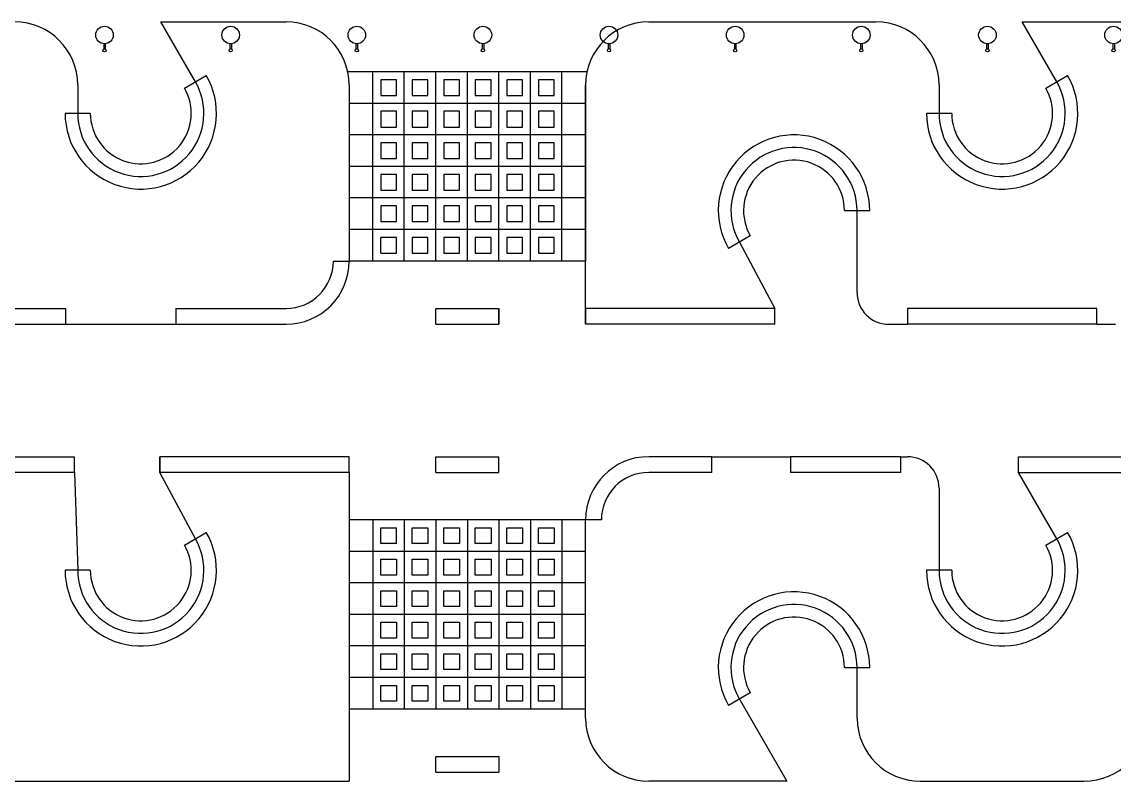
# Model space of a CAD drawing. Header units: millimetres. Extents: x 2128 to 2646, y 1972 to 2207.
# Drawn here: x 2316.61 to 2351.25, y 2072.45 to 2096.52 of the extents above; entities that cross this region are included whole.
import ezdxf

# ---------------------------------------------------------------- set-up
doc = ezdxf.new("R2010")
doc.units = ezdxf.units.MM
for name, color, linetype in [('AR-ALV-V', 2, 'Continuous'), ('AR-CALÇADA', 1, 'Continuous'), ('AR-ILUMINAÇÃO-JARDIM', 1, 'Continuous'), ('AR-PISO', 1, 'Continuous')]:
    doc.layers.add(name, color=color, linetype=linetype)

# ---------------------------------------------------------------- blocks, each defined once
blk = doc.blocks.new('Poste Jardim')
at = {"layer": 'AR-ILUMINAÇÃO-JARDIM'}
for p, q in [((-0.025, 0.109), (-0.025, 0.274)), ((0.025, 0.109), (0.025, 0.274))]:
    blk.add_line(p, q, dxfattribs=at)
for centre, radius in [((0, 0.318), 0.05), ((0, 0.318), 0.05), ((0, -0.167), 0.278)]:
    blk.add_circle(centre, radius, dxfattribs=at)

msp = doc.modelspace()

# ---------------------------------------------------------------- linework, layer by layer
at = {"layer": 'AR-ALV-V'}
for p, q in [((2321.769, 2094.415), (2322.461, 2094.815)), ((2349.084, 2094.415), (2349.777, 2094.815)), ((2318.783, 2093.615), (2317.983, 2093.615)), ((2346.099, 2093.615), (2345.299, 2093.615)), ((2342.699, 2090.532), (2343.499, 2090.532)), ((2339.713, 2089.732), (2339.02, 2089.332)), ((2321.769, 2079.932), (2322.461, 2080.332)), ((2349.084, 2079.932), (2349.777, 2080.332)), ((2318.783, 2079.132), (2317.983, 2079.132)), ((2346.099, 2079.132), (2345.299, 2079.132)), ((2342.699, 2076.048), (2343.499, 2076.048)), ((2339.713, 2075.248), (2339.02, 2074.848))]:
    msp.add_line(p, q, dxfattribs=at)
for centre, radius, start, end in [((2320.383, 2093.615), 2.4, 180, 30), ((2347.699, 2093.615), 2.4, 180, 30), ((2320.383, 2093.615), 2, 180, 30), ((2320.383, 2093.615), 1.6, 180, 30), ((2347.699, 2093.615), 2, 180, 30), ((2347.699, 2093.615), 1.6, 180, 30), ((2341.099, 2090.532), 2.4, 0, 210), ((2341.099, 2090.532), 2, 0, 210), ((2341.099, 2090.532), 1.6, 0, 210), ((2320.383, 2079.132), 2.4, 180, 30), ((2347.699, 2079.132), 2.4, 180, 30), ((2320.383, 2079.132), 2, 180, 30), ((2320.383, 2079.132), 1.6, 180, 30), ((2347.699, 2079.132), 2, 180, 30), ((2347.699, 2079.132), 1.6, 180, 30), ((2341.099, 2076.048), 2.4, 360, 210), ((2341.099, 2076.048), 2, 0, 210), ((2341.099, 2076.048), 1.6, 0, 210)]:
    msp.add_arc(centre, radius, start, end, dxfattribs=at)
at = {"layer": 'AR-CALÇADA'}
for p, q in [((2322.115, 2094.615), (2321.018, 2096.515)), ((2321.018, 2096.515), (2324.991, 2096.515)), ((2336.491, 2096.515), (2343.699, 2096.515)), ((2349.431, 2094.615), (2348.334, 2096.515)), ((2348.334, 2096.515), (2359.907, 2096.515)), ((2334.535, 2094.932), (2326.947, 2094.932)), ((2327.741, 2088.932), (2327.741, 2094.932)), ((2328.741, 2088.932), (2328.741, 2094.932)), ((2329.741, 2088.932), (2329.741, 2094.932)), ((2330.741, 2088.932), (2330.741, 2094.932)), ((2331.741, 2088.932), (2331.741, 2094.932)), ((2332.741, 2088.932), (2332.741, 2094.932)), ((2333.741, 2088.932), (2333.741, 2094.932)), ((2318.383, 2094.515), (2318.383, 2093.615)), ((2326.991, 2094.515), (2326.991, 2088.932)), ((2334.491, 2094.515), (2334.491, 2088.932)), ((2334.491, 2086.932), (2334.491, 2094.515)), ((2345.699, 2094.515), (2345.699, 2093.615)), ((2334.491, 2093.932), (2326.991, 2093.932)), ((2334.491, 2092.932), (2326.991, 2092.932)), ((2334.491, 2091.932), (2326.991, 2091.932)), ((2334.491, 2090.932), (2326.991, 2090.932)), ((2343.099, 2087.932), (2343.099, 2090.532)), ((2334.491, 2089.932), (2326.991, 2089.932)), ((2339.367, 2089.532), (2340.491, 2087.432)), ((2334.491, 2088.932), (2326.991, 2088.932)), ((2317.991, 2086.932), (2321.491, 2086.932)), ((2344.099, 2086.932), (2344.699, 2086.932)), ((2350.699, 2086.932), (2351.299, 2086.932)), ((2338.491, 2082.732), (2340.991, 2082.732)), ((2344.491, 2082.732), (2344.699, 2082.732)), ((2318.283, 2082.232), (2318.383, 2079.132)), ((2322.115, 2080.132), (2320.991, 2082.232)), ((2326.991, 2082.232), (2326.991, 2072.448)), ((2349.431, 2080.132), (2348.218, 2082.232)), ((2345.699, 2081.732), (2345.699, 2079.132)), ((2334.491, 2080.732), (2326.991, 2080.732)), ((2334.491, 2074.448), (2334.491, 2080.732)), ((2334.491, 2079.732), (2326.991, 2079.732)), ((2334.491, 2078.732), (2326.991, 2078.732)), ((2334.491, 2077.732), (2326.991, 2077.732)), ((2334.491, 2076.732), (2326.991, 2076.732)), ((2343.099, 2074.448), (2343.099, 2076.048)), ((2334.491, 2075.732), (2326.991, 2075.732)), ((2339.367, 2075.048), (2340.868, 2072.448)), ((2334.491, 2074.732), (2326.991, 2074.732)), ((2314.014, 2072.448), (2326.991, 2072.448)), ((2340.868, 2072.448), (2336.491, 2072.448)), ((2345.099, 2072.448), (2350.299, 2072.448))]:
    msp.add_line(p, q, dxfattribs=at)
for centre, radius, start, end in [((2316.383, 2094.515), 2, 0, 90), ((2324.991, 2094.515), 2, 360, 90), ((2336.491, 2094.515), 2, 90, 180), ((2343.699, 2094.515), 2, 360, 90), ((2344.099, 2087.932), 1, 180, 270), ((2344.699, 2081.732), 1, 360, 90), ((2336.491, 2074.448), 2, 180, 270), ((2345.099, 2074.448), 2, 180, 270), ((2350.299, 2074.448), 2, 270, 360)]:
    msp.add_arc(centre, radius, start, end, dxfattribs=at)
at = {"layer": 'AR-PISO'}
for p, q in [((2333.491, 2094.682), (2332.991, 2094.682)), ((2332.991, 2094.682), (2332.991, 2094.182)), ((2333.491, 2094.182), (2333.491, 2094.682)), ((2332.991, 2094.182), (2333.491, 2094.182)), ((2333.491, 2093.682), (2332.991, 2093.682)), ((2332.991, 2093.682), (2332.991, 2093.182)), ((2333.491, 2093.182), (2333.491, 2093.682)), ((2332.991, 2093.182), (2333.491, 2093.182)), ((2333.491, 2092.682), (2332.991, 2092.682)), ((2332.991, 2092.682), (2332.991, 2092.182)), ((2333.491, 2092.182), (2333.491, 2092.682)), ((2332.991, 2092.182), (2333.491, 2092.182)), ((2330.491, 2091.682), (2329.991, 2091.682)), ((2329.991, 2091.682), (2329.991, 2091.182)), ((2330.491, 2091.182), (2330.491, 2091.682)), ((2332.491, 2091.682), (2331.991, 2091.682)), ((2331.991, 2091.682), (2331.991, 2091.182)), ((2332.491, 2091.182), (2332.491, 2091.682)), ((2333.491, 2091.682), (2332.991, 2091.682)), ((2332.991, 2091.682), (2332.991, 2091.182)), ((2333.491, 2091.182), (2333.491, 2091.682)), ((2329.991, 2091.182), (2330.491, 2091.182)), ((2331.991, 2091.182), (2332.491, 2091.182)), ((2332.991, 2091.182), (2333.491, 2091.182)), ((2327.991, 2089.182), (2327.991, 2089.682)), ((2328.491, 2089.682), (2327.991, 2089.682)), ((2328.491, 2089.182), (2328.491, 2089.682)), ((2326.491, 2088.932), (2326.991, 2088.932)), ((2314.491, 2087.432), (2317.991, 2087.432)), ((2317.991, 2087.432), (2317.991, 2086.932)), ((2321.491, 2087.432), (2324.991, 2087.432)), ((2321.491, 2087.432), (2321.491, 2086.932)), ((2329.741, 2087.432), (2331.741, 2087.432)), ((2329.741, 2086.932), (2329.741, 2087.432)), ((2331.741, 2087.432), (2331.741, 2086.932)), ((2331.741, 2086.932), (2331.741, 2087.432)), ((2340.491, 2087.432), (2334.491, 2087.432)), ((2334.491, 2087.432), (2334.491, 2086.932)), ((2334.491, 2087.432), (2334.491, 2087.182)), ((2334.491, 2087.182), (2334.491, 2086.932)), ((2340.491, 2086.932), (2340.491, 2087.432)), ((2350.699, 2087.432), (2344.699, 2087.432)), ((2344.699, 2087.432), (2344.699, 2086.932)), ((2344.699, 2087.432), (2344.699, 2087.182)), ((2344.699, 2087.182), (2344.699, 2086.932)), ((2350.699, 2086.932), (2350.699, 2087.432)), ((2314.491, 2086.932), (2317.991, 2086.932)), ((2321.491, 2086.932), (2324.991, 2086.932)), ((2329.741, 2086.932), (2331.741, 2086.932)), ((2340.491, 2086.932), (2334.491, 2086.932)), ((2350.699, 2086.932), (2344.699, 2086.932)), ((2309.283, 2082.732), (2318.283, 2082.732)), ((2318.283, 2082.232), (2318.283, 2082.732)), ((2326.991, 2082.732), (2320.991, 2082.732)), ((2320.991, 2082.732), (2320.991, 2082.482)), ((2320.991, 2082.232), (2320.991, 2082.732)), ((2326.991, 2082.232), (2326.991, 2082.732)), ((2329.741, 2082.232), (2329.741, 2082.732)), ((2329.741, 2082.732), (2331.741, 2082.732)), ((2331.741, 2082.232), (2331.741, 2082.732)), ((2331.741, 2082.232), (2331.741, 2082.732)), ((2338.491, 2082.732), (2336.491, 2082.732)), ((2338.491, 2082.232), (2338.491, 2082.732)), ((2344.491, 2082.732), (2340.991, 2082.732)), ((2340.991, 2082.732), (2340.991, 2082.232)), ((2344.491, 2082.232), (2344.491, 2082.732)), ((2348.218, 2082.732), (2351.718, 2082.732)), ((2348.218, 2082.232), (2348.218, 2082.732)), ((2320.991, 2082.482), (2320.991, 2082.232)), ((2318.283, 2082.232), (2314.783, 2082.232)), ((2326.991, 2082.232), (2320.991, 2082.232)), ((2329.741, 2082.232), (2331.741, 2082.232)), ((2338.491, 2082.232), (2336.491, 2082.232)), ((2344.491, 2082.232), (2340.991, 2082.232)), ((2348.218, 2082.232), (2351.718, 2082.232)), ((2327.741, 2080.732), (2327.741, 2074.732)), ((2328.741, 2080.732), (2328.741, 2074.732)), ((2329.741, 2080.732), (2329.741, 2074.732)), ((2330.741, 2080.732), (2330.741, 2074.732)), ((2331.741, 2080.732), (2331.741, 2074.732)), ((2332.741, 2080.732), (2332.741, 2074.732)), ((2333.741, 2080.732), (2333.741, 2074.732)), ((2334.991, 2080.732), (2334.491, 2080.732)), ((2327.991, 2079.982), (2327.991, 2080.482)), ((2328.491, 2079.982), (2328.491, 2080.482)), ((2328.491, 2079.982), (2327.991, 2079.982)), ((2329.741, 2073.232), (2331.741, 2073.232)), ((2329.741, 2072.732), (2329.741, 2073.232)), ((2331.741, 2073.232), (2331.741, 2072.732)), ((2331.741, 2073.232), (2331.741, 2072.732)), ((2329.741, 2072.732), (2331.741, 2072.732))]:
    msp.add_line(p, q, dxfattribs=at)
for points in [[(2327.991, 2094.182), (2328.491, 2094.182), (2328.491, 2094.682), (2327.991, 2094.682)], [(2328.991, 2094.182), (2329.491, 2094.182), (2329.491, 2094.682), (2328.991, 2094.682)], [(2329.991, 2094.182), (2330.491, 2094.182), (2330.491, 2094.682), (2329.991, 2094.682)], [(2330.991, 2094.182), (2331.491, 2094.182), (2331.491, 2094.682), (2330.991, 2094.682)], [(2331.991, 2094.182), (2332.491, 2094.182), (2332.491, 2094.682), (2331.991, 2094.682)], [(2327.991, 2093.182), (2328.491, 2093.182), (2328.491, 2093.682), (2327.991, 2093.682)], [(2328.991, 2093.182), (2329.491, 2093.182), (2329.491, 2093.682), (2328.991, 2093.682)], [(2329.991, 2093.182), (2330.491, 2093.182), (2330.491, 2093.682), (2329.991, 2093.682)], [(2330.991, 2093.182), (2331.491, 2093.182), (2331.491, 2093.682), (2330.991, 2093.682)], [(2331.991, 2093.182), (2332.491, 2093.182), (2332.491, 2093.682), (2331.991, 2093.682)], [(2327.991, 2092.182), (2328.491, 2092.182), (2328.491, 2092.682), (2327.991, 2092.682)], [(2328.991, 2092.182), (2329.491, 2092.182), (2329.491, 2092.682), (2328.991, 2092.682)], [(2329.991, 2092.182), (2330.491, 2092.182), (2330.491, 2092.682), (2329.991, 2092.682)], [(2330.991, 2092.182), (2331.491, 2092.182), (2331.491, 2092.682), (2330.991, 2092.682)], [(2331.991, 2092.182), (2332.491, 2092.182), (2332.491, 2092.682), (2331.991, 2092.682)], [(2327.991, 2091.182), (2328.491, 2091.182), (2328.491, 2091.682), (2327.991, 2091.682)], [(2328.991, 2091.182), (2329.491, 2091.182), (2329.491, 2091.682), (2328.991, 2091.682)], [(2330.991, 2091.182), (2331.491, 2091.182), (2331.491, 2091.682), (2330.991, 2091.682)], [(2327.991, 2090.182), (2328.491, 2090.182), (2328.491, 2090.682), (2327.991, 2090.682)], [(2328.991, 2090.182), (2329.491, 2090.182), (2329.491, 2090.682), (2328.991, 2090.682)], [(2329.991, 2090.182), (2330.491, 2090.182), (2330.491, 2090.682), (2329.991, 2090.682)], [(2330.991, 2090.182), (2331.491, 2090.182), (2331.491, 2090.682), (2330.991, 2090.682)], [(2331.991, 2090.182), (2332.491, 2090.182), (2332.491, 2090.682), (2331.991, 2090.682)], [(2332.991, 2090.182), (2333.491, 2090.182), (2333.491, 2090.682), (2332.991, 2090.682)], [(2328.991, 2089.182), (2329.491, 2089.182), (2329.491, 2089.682), (2328.991, 2089.682)], [(2329.991, 2089.182), (2330.491, 2089.182), (2330.491, 2089.682), (2329.991, 2089.682)], [(2330.991, 2089.182), (2331.491, 2089.182), (2331.491, 2089.682), (2330.991, 2089.682)], [(2331.991, 2089.182), (2332.491, 2089.182), (2332.491, 2089.682), (2331.991, 2089.682)], [(2332.991, 2089.182), (2333.491, 2089.182), (2333.491, 2089.682), (2332.991, 2089.682)], [(2328.991, 2080.482), (2329.491, 2080.482), (2329.491, 2079.982), (2328.991, 2079.982)], [(2329.991, 2080.482), (2330.491, 2080.482), (2330.491, 2079.982), (2329.991, 2079.982)], [(2330.991, 2080.482), (2331.491, 2080.482), (2331.491, 2079.982), (2330.991, 2079.982)], [(2331.991, 2080.482), (2332.491, 2080.482), (2332.491, 2079.982), (2331.991, 2079.982)], [(2332.991, 2080.482), (2333.491, 2080.482), (2333.491, 2079.982), (2332.991, 2079.982)], [(2327.991, 2079.482), (2328.491, 2079.482), (2328.491, 2078.982), (2327.991, 2078.982)], [(2328.991, 2079.482), (2329.491, 2079.482), (2329.491, 2078.982), (2328.991, 2078.982)], [(2329.991, 2079.482), (2330.491, 2079.482), (2330.491, 2078.982), (2329.991, 2078.982)], [(2330.991, 2079.482), (2331.491, 2079.482), (2331.491, 2078.982), (2330.991, 2078.982)], [(2331.991, 2079.482), (2332.491, 2079.482), (2332.491, 2078.982), (2331.991, 2078.982)], [(2332.991, 2079.482), (2333.491, 2079.482), (2333.491, 2078.982), (2332.991, 2078.982)], [(2327.991, 2078.482), (2328.491, 2078.482), (2328.491, 2077.982), (2327.991, 2077.982)], [(2328.991, 2078.482), (2329.491, 2078.482), (2329.491, 2077.982), (2328.991, 2077.982)], [(2329.991, 2078.482), (2330.491, 2078.482), (2330.491, 2077.982), (2329.991, 2077.982)], [(2330.991, 2078.482), (2331.491, 2078.482), (2331.491, 2077.982), (2330.991, 2077.982)], [(2331.991, 2078.482), (2332.491, 2078.482), (2332.491, 2077.982), (2331.991, 2077.982)], [(2332.991, 2078.482), (2333.491, 2078.482), (2333.491, 2077.982), (2332.991, 2077.982)], [(2327.991, 2077.482), (2328.491, 2077.482), (2328.491, 2076.982), (2327.991, 2076.982)], [(2328.991, 2077.482), (2329.491, 2077.482), (2329.491, 2076.982), (2328.991, 2076.982)], [(2329.991, 2077.482), (2330.491, 2077.482), (2330.491, 2076.982), (2329.991, 2076.982)], [(2330.991, 2077.482), (2331.491, 2077.482), (2331.491, 2076.982), (2330.991, 2076.982)], [(2331.991, 2077.482), (2332.491, 2077.482), (2332.491, 2076.982), (2331.991, 2076.982)], [(2332.991, 2077.482), (2333.491, 2077.482), (2333.491, 2076.982), (2332.991, 2076.982)], [(2327.991, 2076.482), (2328.491, 2076.482), (2328.491, 2075.982), (2327.991, 2075.982)], [(2328.991, 2076.482), (2329.491, 2076.482), (2329.491, 2075.982), (2328.991, 2075.982)], [(2329.991, 2076.482), (2330.491, 2076.482), (2330.491, 2075.982), (2329.991, 2075.982)], [(2330.991, 2076.482), (2331.491, 2076.482), (2331.491, 2075.982), (2330.991, 2075.982)], [(2331.991, 2076.482), (2332.491, 2076.482), (2332.491, 2075.982), (2331.991, 2075.982)], [(2332.991, 2076.482), (2333.491, 2076.482), (2333.491, 2075.982), (2332.991, 2075.982)], [(2327.991, 2075.482), (2328.491, 2075.482), (2328.491, 2074.982), (2327.991, 2074.982)], [(2328.991, 2075.482), (2329.491, 2075.482), (2329.491, 2074.982), (2328.991, 2074.982)], [(2329.991, 2075.482), (2330.491, 2075.482), (2330.491, 2074.982), (2329.991, 2074.982)], [(2330.991, 2075.482), (2331.491, 2075.482), (2331.491, 2074.982), (2330.991, 2074.982)], [(2331.991, 2075.482), (2332.491, 2075.482), (2332.491, 2074.982), (2331.991, 2074.982)], [(2332.991, 2075.482), (2333.491, 2075.482), (2333.491, 2074.982), (2332.991, 2074.982)]]:
    msp.add_lwpolyline(points, close=True, dxfattribs=at)
for points in [[(2327.991, 2089.182), (2328.491, 2089.182)], [(2327.991, 2080.482), (2328.491, 2080.482)]]:
    msp.add_lwpolyline(points, dxfattribs=at)
for centre, radius, start, end in [((2324.991, 2088.932), 1.5, 270, 0), ((2324.991, 2088.932), 2, 270, 0), ((2336.491, 2080.732), 2, 90, 180), ((2336.491, 2080.732), 1.5, 90, 180)]:
    msp.add_arc(centre, radius, start, end, dxfattribs=at)

# ---------------------------------------------------------------- block references
at = {"layer": 'AR-ILUMINAÇÃO-JARDIM', "rotation": 180}
for p in [(2319.233, 2095.93), (2323.233, 2095.93), (2327.233, 2095.93), (2331.233, 2095.93), (2335.233, 2095.93), (2339.233, 2095.93), (2343.233, 2095.93), (2347.233, 2095.93), (2351.233, 2095.93)]:
    msp.add_blockref('Poste Jardim', p, dxfattribs=at)

doc.saveas('drawing.dxf')
